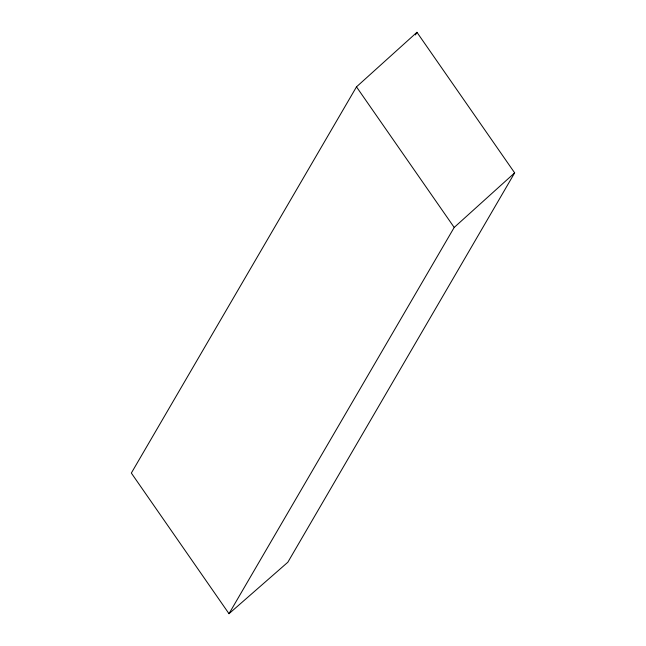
<?xml version="1.0" encoding="UTF-8"?>
<svg xmlns="http://www.w3.org/2000/svg" width="646" height="646" viewBox="0 0 646 646"><rect width="100%" height="100%" fill="white"/><g stroke="black" fill="none" stroke-linecap="round" stroke-linejoin="round"><path stroke-width="0.97" d="M356.487 86.863L131.34 473.058L228.999 613.7L287.833 562.246L514.66 172.87L416.953 32.3L356.487 86.863L454.195 227.44L228.999 613.7M415.435 34.916L416.953 32.3M454.195 227.44L514.66 172.87"/></g></svg>
